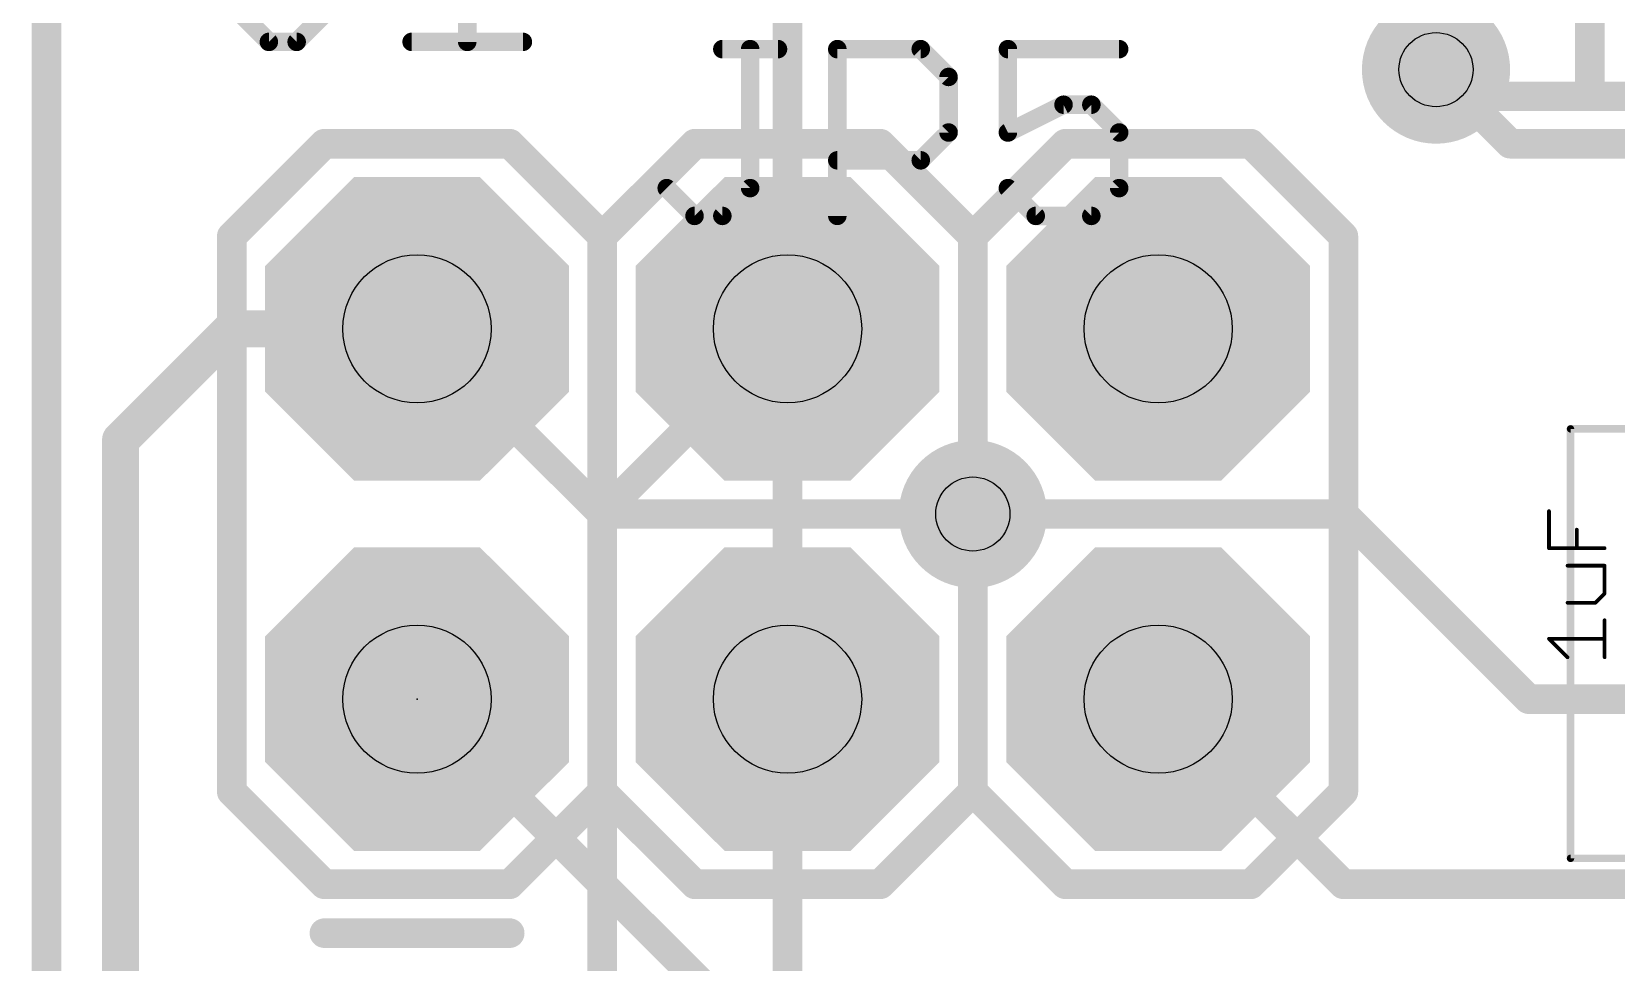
# Model space of a CAD drawing. Extents: x -98 to 45, y 0 to 29.
# Drawn here: x -0.1 to 10.76, y 12.16 to 18.55 of the extents above; entities that cross this region are included whole.
import ezdxf

# ---------------------------------------------------------------- set-up
doc = ezdxf.new("R2010")
doc.units = 0
for name, color, linetype in [('1', 12, 'CONTINUOUS'), ('16', 132, 'CONTINUOUS'), ('17', 110, 'CONTINUOUS'), ('18', 110, 'CONTINUOUS'), ('20', 53, 'CONTINUOUS'), ('21', 53, 'CONTINUOUS'), ('23', 53, 'CONTINUOUS'), ('25', 253, 'CONTINUOUS'), ('27', 253, 'CONTINUOUS'), ('29', 253, 'CONTINUOUS'), ('30', 253, 'CONTINUOUS'), ('39', 12, 'CONTINUOUS'), ('44', 253, 'CONTINUOUS'), ('51', 53, 'CONTINUOUS')]:
    doc.layers.add(name, color=color, linetype=linetype)

# ---------------------------------------------------------------- blocks, each defined once
blk = doc.blocks.new('RECT')
blk.add_solid([(-0.5, -0.5), (0.5, -0.5), (-0.5, 0.5), (0.5, 0.5)])
blk = doc.blocks.new('OCTAGONP')
at = {"const_width": 0.5}
blk.add_lwpolyline([(-0.25, -0.1036), (-0.25, 0.1036), (-0.1036, 0.25), (0.1036, 0.25), (0.25, 0.1036), (0.25, -0.1036), (0.1036, -0.25), (-0.1036, -0.25), (-0.25, -0.1036), (-0.25, 0.1036)], dxfattribs=at)
blk = doc.blocks.new('ROUNDP')
at = {"const_width": 0.5}
blk.add_lwpolyline([(0, -0.25, 1), (0, 0.25, 1), (0, -0.25)], format="xyb", dxfattribs=at)
blk = doc.blocks.new('ROUNDV')
at = {"const_width": 0.5}
blk.add_lwpolyline([(0, -0.25, 1), (0, 0.25, 1), (0, -0.25)], format="xyb", dxfattribs=at)

msp = doc.modelspace()

# ---------------------------------------------------------------- linework, layer by layer
at = {"layer": '1'}
for points, const_width in [([(0, 0), (0, 24.13)], 0.2032), ([(5.08, 7.62), (5.08, 21.59)], 0.2032), ([(10.58, 20.447), (10.58, 18.105)], 0.2032), ([(9.708, 18.105), (9.525, 18.288)], 0.254), ([(10.58, 18.105), (9.708, 18.105)], 0.2032), ([(12.99, 18.105), (10.58, 18.105)], 0.2032), ([(3.81, 15.24), (2.54, 16.51)], 0.2032), ([(6.35, 15.24), (3.81, 15.24)], 0.2032), ([(5.08, 11.43), (2.54, 13.97)], 0.2032)]:
    msp.add_lwpolyline(points, dxfattribs=dict(at, const_width=const_width))
for points, const_width in [([(9.5699, 18.3329, 1), (9.4801, 18.2431)], 0.127), ([(9.6631, 18.0601, 1), (9.7529, 18.1499)], 0.127), ([(9.708, 18.1558, 1), (9.708, 18.0542)], 0.1016), ([(10.58, 18.1558, 1), (10.58, 18.0542)], 0.1016), ([(10.5292, 18.105, 1), (10.6308, 18.105)], 0.1016), ([(10.58, 18.0542, 1), (10.58, 18.1558)], 0.1016), ([(2.5759, 16.5459, 1), (2.5041, 16.4741)], 0.1016), ([(3.81, 15.2908, 1), (3.81, 15.1892)], 0.1016), ([(3.7741, 15.2041, 1), (3.8459, 15.2759)], 0.1016), ([(6.35, 15.1892, 1), (6.35, 15.2908)], 0.1016), ([(2.5759, 14.0059, 1), (2.5041, 13.9341)], 0.1016)]:
    msp.add_lwpolyline(points, format="xyb", dxfattribs=dict(at, const_width=const_width))
at = {"layer": '16'}
for points, const_width in [([(0, 0), (0, 24.13)], 0.2032), ([(10.033, 17.78), (9.525, 18.288)], 0.2032), ([(19.685, 17.78), (10.033, 17.78)], 0.2032), ([(0.508, 15.748), (1.27, 16.51)], 0.254), ([(1.27, 16.51), (2.54, 16.51)], 0.254), ([(3.81, 15.24), (5.08, 16.51)], 0.2032), ([(0.508, 1.905), (0.508, 15.748)], 0.254), ([(3.81, 5.08), (3.81, 15.24)], 0.2032), ([(8.89, 15.24), (6.35, 15.24)], 0.2032), ([(10.16, 13.97), (8.89, 15.24)], 0.2032), ([(5.08, 5.08), (5.08, 13.97)], 0.2032), ([(8.89, 12.7), (7.62, 13.97)], 0.2032), ([(10.16, 13.97), (15.621, 13.97)], 0.2032), ([(16.51, 12.7), (8.89, 12.7)], 0.2032)]:
    msp.add_lwpolyline(points, dxfattribs=dict(at, const_width=const_width))
for points, const_width in [([(9.5609, 18.3239, 1), (9.4891, 18.2521)], 0.1016), ([(10.033, 17.8308, 1), (10.033, 17.7292)], 0.1016), ([(9.9971, 17.7441, 1), (10.0689, 17.8159)], 0.1016), ([(1.27, 16.5735, 1), (1.27, 16.4465)], 0.127), ([(1.3149, 16.4651, 1), (1.2251, 16.5549)], 0.127), ([(2.54, 16.4465, 1), (2.54, 16.5735)], 0.127), ([(5.1159, 16.4741, 1), (5.0441, 16.5459)], 0.1016), ([(0.5715, 15.748, 1), (0.4445, 15.748)], 0.127), ([(0.4631, 15.7929, 1), (0.5529, 15.7031)], 0.127), ([(3.8608, 15.24, 1), (3.7592, 15.24)], 0.1016), ([(3.7741, 15.2759, 1), (3.8459, 15.2041)], 0.1016), ([(6.35, 15.2908, 1), (6.35, 15.1892)], 0.1016), ([(8.9259, 15.2759, 1), (8.8541, 15.2041)], 0.1016), ([(8.89, 15.1892, 1), (8.89, 15.2908)], 0.1016), ([(5.1308, 13.97, 1), (5.0292, 13.97)], 0.1016), ([(7.6559, 14.0059, 1), (7.5841, 13.9341)], 0.1016), ([(10.16, 14.0208, 1), (10.16, 13.9192)], 0.1016), ([(10.1241, 13.9341, 1), (10.1959, 14.0059)], 0.1016), ([(8.89, 12.7508, 1), (8.89, 12.6492)], 0.1016), ([(8.8541, 12.6641, 1), (8.9259, 12.7359)], 0.1016)]:
    msp.add_lwpolyline(points, format="xyb", dxfattribs=dict(at, const_width=const_width))
at = {"layer": '20', "const_width": 0.1524}
msp.add_lwpolyline([(0, 24.13), (0, 0)], dxfattribs=at)
at = {"layer": '21', "const_width": 0.2032}
for points in [[(1.27, 17.145), (1.905, 17.78)], [(1.905, 17.78), (3.175, 17.78)], [(3.175, 17.78), (3.81, 17.145)], [(3.81, 17.145), (4.445, 17.78)], [(4.445, 17.78), (5.715, 17.78)], [(5.715, 17.78), (6.35, 17.145)], [(6.35, 17.145), (6.985, 17.78)], [(6.985, 17.78), (8.255, 17.78)], [(8.255, 17.78), (8.89, 17.145)], [(1.27, 13.335), (1.27, 17.145)], [(3.81, 17.145), (3.81, 13.335)], [(6.35, 17.145), (6.35, 13.335)], [(8.89, 17.145), (8.89, 13.335)], [(1.27, 13.335), (1.905, 12.7)], [(3.175, 12.7), (3.81, 13.335)], [(3.81, 13.335), (4.445, 12.7)], [(5.715, 12.7), (6.35, 13.335)], [(6.35, 13.335), (6.985, 12.7)], [(8.255, 12.7), (8.89, 13.335)], [(1.905, 12.7), (3.175, 12.7)], [(4.445, 12.7), (5.715, 12.7)], [(6.985, 12.7), (8.255, 12.7)], [(3.175, 12.365), (1.905, 12.365)]]:
    msp.add_lwpolyline(points, dxfattribs=at)
at = {"layer": '21', "const_width": 0.1016}
for points in [[(1.905, 17.8308, 1), (1.905, 17.7292)], [(1.9409, 17.7441, 1), (1.8691, 17.8159)], [(3.2109, 17.8159, 1), (3.1391, 17.7441)], [(3.175, 17.7292, 1), (3.175, 17.8308)], [(4.445, 17.8308, 1), (4.445, 17.7292)], [(4.4809, 17.7441, 1), (4.4091, 17.8159)], [(5.7509, 17.8159, 1), (5.6791, 17.7441)], [(5.715, 17.7292, 1), (5.715, 17.8308)], [(6.985, 17.8308, 1), (6.985, 17.7292)], [(7.0209, 17.7441, 1), (6.9491, 17.8159)], [(8.2909, 17.8159, 1), (8.2191, 17.7441)], [(8.255, 17.7292, 1), (8.255, 17.8308)], [(1.3208, 17.145, 1), (1.2192, 17.145)], [(1.2341, 17.1809, 1), (1.3059, 17.1091)], [(3.8608, 17.145, 1), (3.7592, 17.145)], [(3.7741, 17.1809, 1), (3.8459, 17.1091)], [(3.7741, 17.1091, 1), (3.8459, 17.1809)], [(6.4008, 17.145, 1), (6.2992, 17.145)], [(6.3141, 17.1809, 1), (6.3859, 17.1091)], [(6.3141, 17.1091, 1), (6.3859, 17.1809)], [(8.9408, 17.145, 1), (8.8392, 17.145)], [(8.8541, 17.1091, 1), (8.9259, 17.1809)], [(1.3059, 13.3709, 1), (1.2341, 13.2991)], [(1.2192, 13.335, 1), (1.3208, 13.335)], [(3.8459, 13.3709, 1), (3.7741, 13.2991)], [(3.7592, 13.335, 1), (3.8608, 13.335)], [(3.8459, 13.2991, 1), (3.7741, 13.3709)], [(6.3859, 13.3709, 1), (6.3141, 13.2991)], [(6.2992, 13.335, 1), (6.4008, 13.335)], [(6.3859, 13.2991, 1), (6.3141, 13.3709)], [(8.8392, 13.335, 1), (8.9408, 13.335)], [(8.9259, 13.2991, 1), (8.8541, 13.3709)], [(1.905, 12.7508, 1), (1.905, 12.6492)], [(1.8691, 12.6641, 1), (1.9409, 12.7359)], [(3.1391, 12.7359, 1), (3.2109, 12.6641)], [(3.175, 12.6492, 1), (3.175, 12.7508)], [(4.445, 12.7508, 1), (4.445, 12.6492)], [(4.4091, 12.6641, 1), (4.4809, 12.7359)], [(5.6791, 12.7359, 1), (5.7509, 12.6641)], [(5.715, 12.6492, 1), (5.715, 12.7508)], [(6.985, 12.7508, 1), (6.985, 12.6492)], [(6.9491, 12.6641, 1), (7.0209, 12.7359)], [(8.2191, 12.7359, 1), (8.2909, 12.6641)], [(8.255, 12.6492, 1), (8.255, 12.7508)], [(1.905, 12.4158, 1), (1.905, 12.3142)], [(3.175, 12.3142, 1), (3.175, 12.4158)]]:
    msp.add_lwpolyline(points, format="xyb", dxfattribs=at)
at = {"layer": '23'}
msp.add_point((2.54, 13.97), dxfattribs=at)
at = {"layer": '25', "const_width": 0.127}
for points in [[(2.8842, 19.6225), (2.8842, 18.4785)], [(1.3335, 18.6692), (1.5242, 18.4785)], [(1.7148, 18.4785), (1.9055, 18.6692)], [(1.5242, 18.4785), (1.7148, 18.4785)], [(2.5029, 18.4785), (3.2655, 18.4785)], [(4.6328, 18.4287), (5.0142, 18.4287)], [(4.8235, 17.4754), (4.8235, 18.4287)], [(5.4209, 17.2847), (5.4209, 18.4287)], [(5.4209, 18.4287), (5.9929, 18.4287)], [(5.9929, 18.4287), (6.1836, 18.238)], [(7.3529, 18.4287), (6.5903, 18.4287)], [(6.5903, 18.4287), (6.5903, 17.8567)], [(6.1836, 18.238), (6.1836, 17.8567)], [(6.5903, 17.8567), (6.9716, 18.0474)], [(6.9716, 18.0474), (7.1623, 18.0474)], [(7.1623, 18.0474), (7.3529, 17.8567)], [(6.1836, 17.8567), (5.9929, 17.666)], [(7.3529, 17.8567), (7.3529, 17.4754)], [(5.9929, 17.666), (5.4209, 17.666)], [(4.2515, 17.4754), (4.4422, 17.2847)], [(4.6328, 17.2847), (4.8235, 17.4754)], [(6.781, 17.2847), (6.5903, 17.4754)], [(7.3529, 17.4754), (7.1623, 17.2847)], [(4.4422, 17.2847), (4.6328, 17.2847)], [(7.1623, 17.2847), (6.781, 17.2847)]]:
    msp.add_lwpolyline(points, dxfattribs=at)
at = {"layer": '25', "const_width": 0.0635}
for points in [[(1.5242, 18.5102, 1), (1.5242, 18.4468)], [(1.5017, 18.456, 1), (1.5466, 18.501)], [(1.6924, 18.501, 1), (1.7373, 18.456)], [(1.7148, 18.4468, 1), (1.7148, 18.5102)], [(2.5029, 18.5102, 1), (2.5029, 18.4468)], [(2.8525, 18.4785, 1), (2.916, 18.4785)], [(3.2655, 18.4468, 1), (3.2655, 18.5102)], [(4.6328, 18.4604, 1), (4.6328, 18.3969)], [(4.8552, 18.4287, 1), (4.7917, 18.4287)], [(5.0142, 18.3969, 1), (5.0142, 18.4604)], [(5.4527, 18.4287, 1), (5.3892, 18.4287)], [(5.4209, 18.4604, 1), (5.4209, 18.3969)], [(6.0153, 18.4511, 1), (5.9704, 18.4062)], [(5.9929, 18.3969, 1), (5.9929, 18.4604)], [(6.622, 18.4287, 1), (6.5585, 18.4287)], [(6.5903, 18.4604, 1), (6.5903, 18.3969)], [(7.3529, 18.3969, 1), (7.3529, 18.4604)], [(6.2153, 18.238, 1), (6.1518, 18.238)], [(6.1611, 18.2156, 1), (6.206, 18.2605)], [(6.9716, 18.0791, 1), (6.9716, 18.0156)], [(6.9858, 18.019, 1), (6.9574, 18.0757)], [(7.1847, 18.0698, 1), (7.1398, 18.0249)], [(7.1623, 18.0156, 1), (7.1623, 18.0791)], [(6.1518, 17.8567, 1), (6.2153, 17.8567)], [(6.206, 17.8342, 1), (6.1611, 17.8791)], [(6.5761, 17.8851, 1), (6.6045, 17.8283)], [(6.5585, 17.8567, 1), (6.622, 17.8567)], [(7.3847, 17.8567, 1), (7.3212, 17.8567)], [(7.3305, 17.8342, 1), (7.3754, 17.8791)], [(5.4209, 17.6978, 1), (5.4209, 17.6343)], [(5.9704, 17.6885, 1), (6.0153, 17.6436)], [(5.9929, 17.6343, 1), (5.9929, 17.6978)], [(4.274, 17.4978, 1), (4.2291, 17.4529)], [(4.7917, 17.4754, 1), (4.8552, 17.4754)], [(4.8459, 17.4529, 1), (4.801, 17.4978)], [(6.6127, 17.4978, 1), (6.5678, 17.4529)], [(7.3212, 17.4754, 1), (7.3847, 17.4754)], [(7.3754, 17.4529, 1), (7.3305, 17.4978)], [(4.4422, 17.3164, 1), (4.4422, 17.253)], [(4.4197, 17.2622, 1), (4.4646, 17.3072)], [(4.6104, 17.3072, 1), (4.6553, 17.2622)], [(4.6328, 17.253, 1), (4.6328, 17.3164)], [(5.3892, 17.2847, 1), (5.4527, 17.2847)], [(6.781, 17.3164, 1), (6.781, 17.253)], [(6.7585, 17.2622, 1), (6.8034, 17.3072)], [(7.1398, 17.3072, 1), (7.1847, 17.2622)], [(7.1623, 17.253, 1), (7.1623, 17.3164)]]:
    msp.add_lwpolyline(points, format="xyb", dxfattribs=at)
at = {"layer": '27', "const_width": 0.0127}
for points in [[(10.3057, 15.2597, 1), (10.293, 15.2597)], [(10.4964, 15.1326, 1), (10.4837, 15.1326)], [(10.293, 15.0055, 1), (10.3057, 15.0055)], [(10.2994, 15.0118, 1), (10.2994, 14.9991)], [(10.4837, 15.0055, 1), (10.4964, 15.0055)], [(10.6807, 14.9991, 1), (10.6807, 15.0118)], [(10.4265, 14.8918, 1), (10.4265, 14.8792)], [(10.687, 14.8855, 1), (10.6744, 14.8855)], [(10.6807, 14.8792, 1), (10.6807, 14.8918)], [(10.6744, 14.6948, 1), (10.687, 14.6948)], [(10.6852, 14.6903, 1), (10.6762, 14.6993)], [(10.4265, 14.6376, 1), (10.4265, 14.6249)], [(10.6127, 14.6358, 1), (10.6216, 14.6268)], [(10.6171, 14.6249, 1), (10.6171, 14.6376)], [(10.687, 14.5113, 1), (10.6744, 14.5113)], [(10.3039, 14.3887, 1), (10.2949, 14.3797)], [(10.2994, 14.3905, 1), (10.2994, 14.3778)], [(10.6807, 14.3778, 1), (10.6807, 14.3905)], [(10.422, 14.2526, 1), (10.431, 14.2616)], [(10.6744, 14.2571, 1), (10.687, 14.2571)]]:
    msp.add_lwpolyline(points, format="xyb", dxfattribs=at)
at = {"layer": '27', "const_width": 0.0254}
for points in [[(10.2994, 15.0055), (10.2994, 15.2597)], [(10.49, 15.0055), (10.49, 15.1326)], [(10.6807, 15.0055), (10.2994, 15.0055)], [(10.6807, 14.8855), (10.4265, 14.8855)], [(10.6807, 14.6948), (10.6807, 14.8855)], [(10.6171, 14.6313), (10.6807, 14.6948)], [(10.4265, 14.6313), (10.6171, 14.6313)], [(10.6807, 14.2571), (10.6807, 14.5113)], [(10.4265, 14.2571), (10.2994, 14.3842)], [(10.2994, 14.3842), (10.6807, 14.3842)]]:
    msp.add_lwpolyline(points, dxfattribs=at)
at = {"layer": '39', "const_width": 0.0508}
for points in [[(10.447, 12.878), (10.447, 15.824)], [(10.447, 15.824), (12.413, 15.824)], [(12.413, 12.878), (10.447, 12.878)]]:
    msp.add_lwpolyline(points, dxfattribs=at)
at = {"layer": '39', "const_width": 0.0254}
for points in [[(10.4597, 15.824, 1), (10.4343, 15.824)], [(10.447, 15.8367, 1), (10.447, 15.8113)], [(10.447, 12.8907, 1), (10.447, 12.8653)], [(10.4343, 12.878, 1), (10.4597, 12.878)]]:
    msp.add_lwpolyline(points, format="xyb", dxfattribs=at)
at = {"layer": '44'}
for centre, radius in [((9.525, 18.288), 0.254), ((2.54, 16.51), 0.508), ((5.08, 16.51), 0.508), ((7.62, 16.51), 0.508), ((6.35, 15.24), 0.254), ((2.54, 13.97), 0.508), ((5.08, 13.97), 0.508), ((7.62, 13.97), 0.508)]:
    msp.add_circle(centre, radius, dxfattribs=at)

# ---------------------------------------------------------------- block references
at = {"layer": '17'}
for name, p, xscale, yscale in [('OCTAGONP', (2.54, 16.51), 1.8796, 1.8796), ('OCTAGONP', (2.54, 16.51), 1.8796, 1.8796), ('OCTAGONP', (5.08, 16.51), 1.8796, 1.8796), ('OCTAGONP', (5.08, 16.51), 1.8796, 1.8796), ('OCTAGONP', (7.62, 16.51), 1.8796, 1.8796), ('OCTAGONP', (7.62, 16.51), 1.8796, 1.8796), ('ROUNDP', (2.54, 16.51), 1.524, 1.524), ('ROUNDP', (2.54, 16.51), 1.524, 1.524), ('ROUNDP', (5.08, 16.51), 1.524, 1.524), ('ROUNDP', (5.08, 16.51), 1.524, 1.524), ('ROUNDP', (7.62, 16.51), 1.524, 1.524), ('ROUNDP', (7.62, 16.51), 1.524, 1.524), ('OCTAGONP', (2.54, 13.97), 1.8796, 1.8796), ('OCTAGONP', (2.54, 13.97), 1.8796, 1.8796), ('OCTAGONP', (5.08, 13.97), 1.8796, 1.8796), ('OCTAGONP', (5.08, 13.97), 1.8796, 1.8796), ('OCTAGONP', (7.62, 13.97), 1.8796, 1.8796), ('OCTAGONP', (7.62, 13.97), 1.8796, 1.8796), ('ROUNDP', (2.54, 13.97), 1.524, 1.524), ('ROUNDP', (2.54, 13.97), 1.524, 1.524), ('ROUNDP', (5.08, 13.97), 1.524, 1.524), ('ROUNDP', (5.08, 13.97), 1.524, 1.524), ('ROUNDP', (7.62, 13.97), 1.524, 1.524), ('ROUNDP', (7.62, 13.97), 1.524, 1.524)]:
    msp.add_blockref(name, p, dxfattribs=dict(at, xscale=xscale, yscale=yscale))
at = {"layer": '18', "xscale": 1.016, "yscale": 1.016}
for p in [(9.525, 18.288), (9.525, 18.288), (6.35, 15.24), (6.35, 15.24)]:
    msp.add_blockref('ROUNDV', p, dxfattribs=at)
at = {"layer": '29', "xscale": 2.0828, "yscale": 2.0828}
for p in [(2.54, 16.51), (5.08, 16.51), (7.62, 16.51), (2.54, 13.97), (5.08, 13.97), (7.62, 13.97)]:
    msp.add_blockref('OCTAGONP', p, dxfattribs=at)
at = {"layer": '30', "xscale": 2.0828, "yscale": 2.0828}
for p in [(2.54, 16.51), (5.08, 16.51), (7.62, 16.51), (2.54, 13.97), (5.08, 13.97), (7.62, 13.97)]:
    msp.add_blockref('OCTAGONP', p, dxfattribs=at)
at = {"layer": '51', "xscale": 0.508, "yscale": 0.508}
for p in [(2.54, 16.51), (5.08, 16.51), (7.62, 16.51), (2.54, 13.97), (5.08, 13.97), (7.62, 13.97)]:
    msp.add_blockref('RECT', p, dxfattribs=at)

doc.saveas('drawing.dxf')
